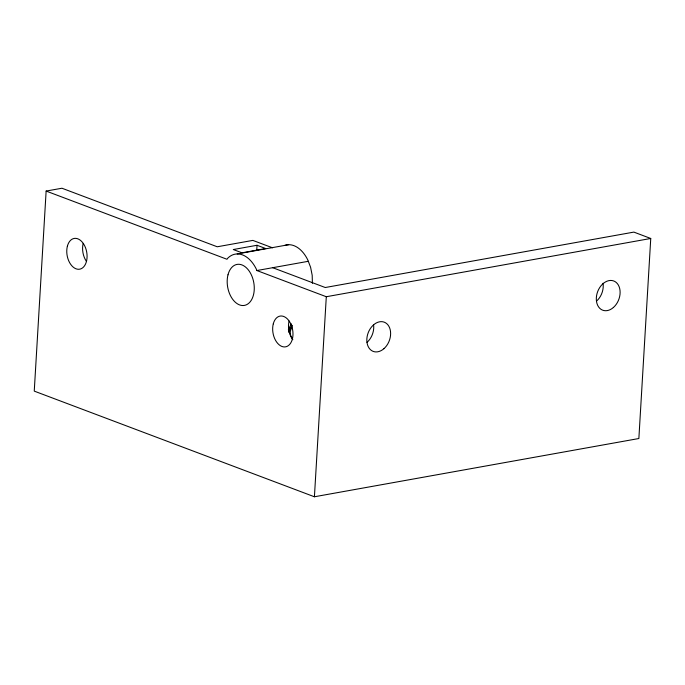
<?xml version="1.0" encoding="UTF-8"?>
<svg xmlns="http://www.w3.org/2000/svg" width="685" height="685" viewBox="0 0 685 685"><rect width="100%" height="100%" fill="white"/><g stroke="black" fill="none" stroke-linecap="round" stroke-linejoin="round"><path stroke-width="1.03" d="M272.502 247.799L252.842 240.392L217.231 246.78L61.958 188.229L46.135 191.064L34.25 391.118L314.415 496.771L638.865 438.52L650.75 238.474L633.873 232.104L325.247 287.52L272.69 267.698M256.721 250.582L257.038 245.273L233.294 249.537L241.976 252.808L265.712 248.544L257.038 245.273M314.415 496.771L326.3 296.725L256.858 270.541L256.31 269.085A31.253 19.882 79.8 0 0 227.66 258.288L226.966 259.264L46.135 191.064M288.359 329.528L291.305 323.868M288.822 330.855L291.956 325.264M288.933 331.001L290.508 328.226M288.599 332.174L292.324 325.752M237.207 253.947L288.642 244.708M256.858 270.541L308.301 261.302M326.3 296.725L650.75 238.474M312.411 283.307L312.189 275.284L310.596 267.278L307.745 259.855A31.253 19.882 79.8 0 0 284.549 245.47M373.539 324.484A15.627 11.277 -69.3 0 1 367.006 342.354M603.031 283.282A15.627 11.277 -69.3 0 1 596.498 301.152M292.264 338.373A9.119 8.751 16.3 0 1 291.921 327.687M86.378 261.327A15.627 9.941 79.8 0 1 83.193 243.398M292.812 339.7A15.627 9.941 79.8 0 1 289.096 321.051M613.375 307.514A15.627 11.277 -69.3 0 0 614.916 281.526A15.627 11.277 -69.3 0 0 596.344 297.718A15.627 11.277 -69.3 0 0 613.375 307.514M383.883 348.716A15.627 11.277 -69.3 0 0 385.432 322.729A15.627 11.277 -69.3 0 0 366.852 338.921A15.627 11.277 -69.3 0 0 383.883 348.716M67.37 246.24A15.627 9.941 79.8 0 0 78.681 269.291A15.627 9.941 79.8 0 0 84.709 245.898A15.627 9.941 79.8 0 0 67.37 246.24M227.994 274.805A20.841 13.255 79.8 0 0 243.072 305.544A20.841 13.255 79.8 0 0 251.112 274.36A20.841 13.255 79.8 0 0 227.994 274.805M273.272 323.885A15.627 9.941 79.8 0 0 284.583 346.944A15.627 9.941 79.8 0 0 290.611 323.551A15.627 9.941 79.8 0 0 273.272 323.885"/></g></svg>
